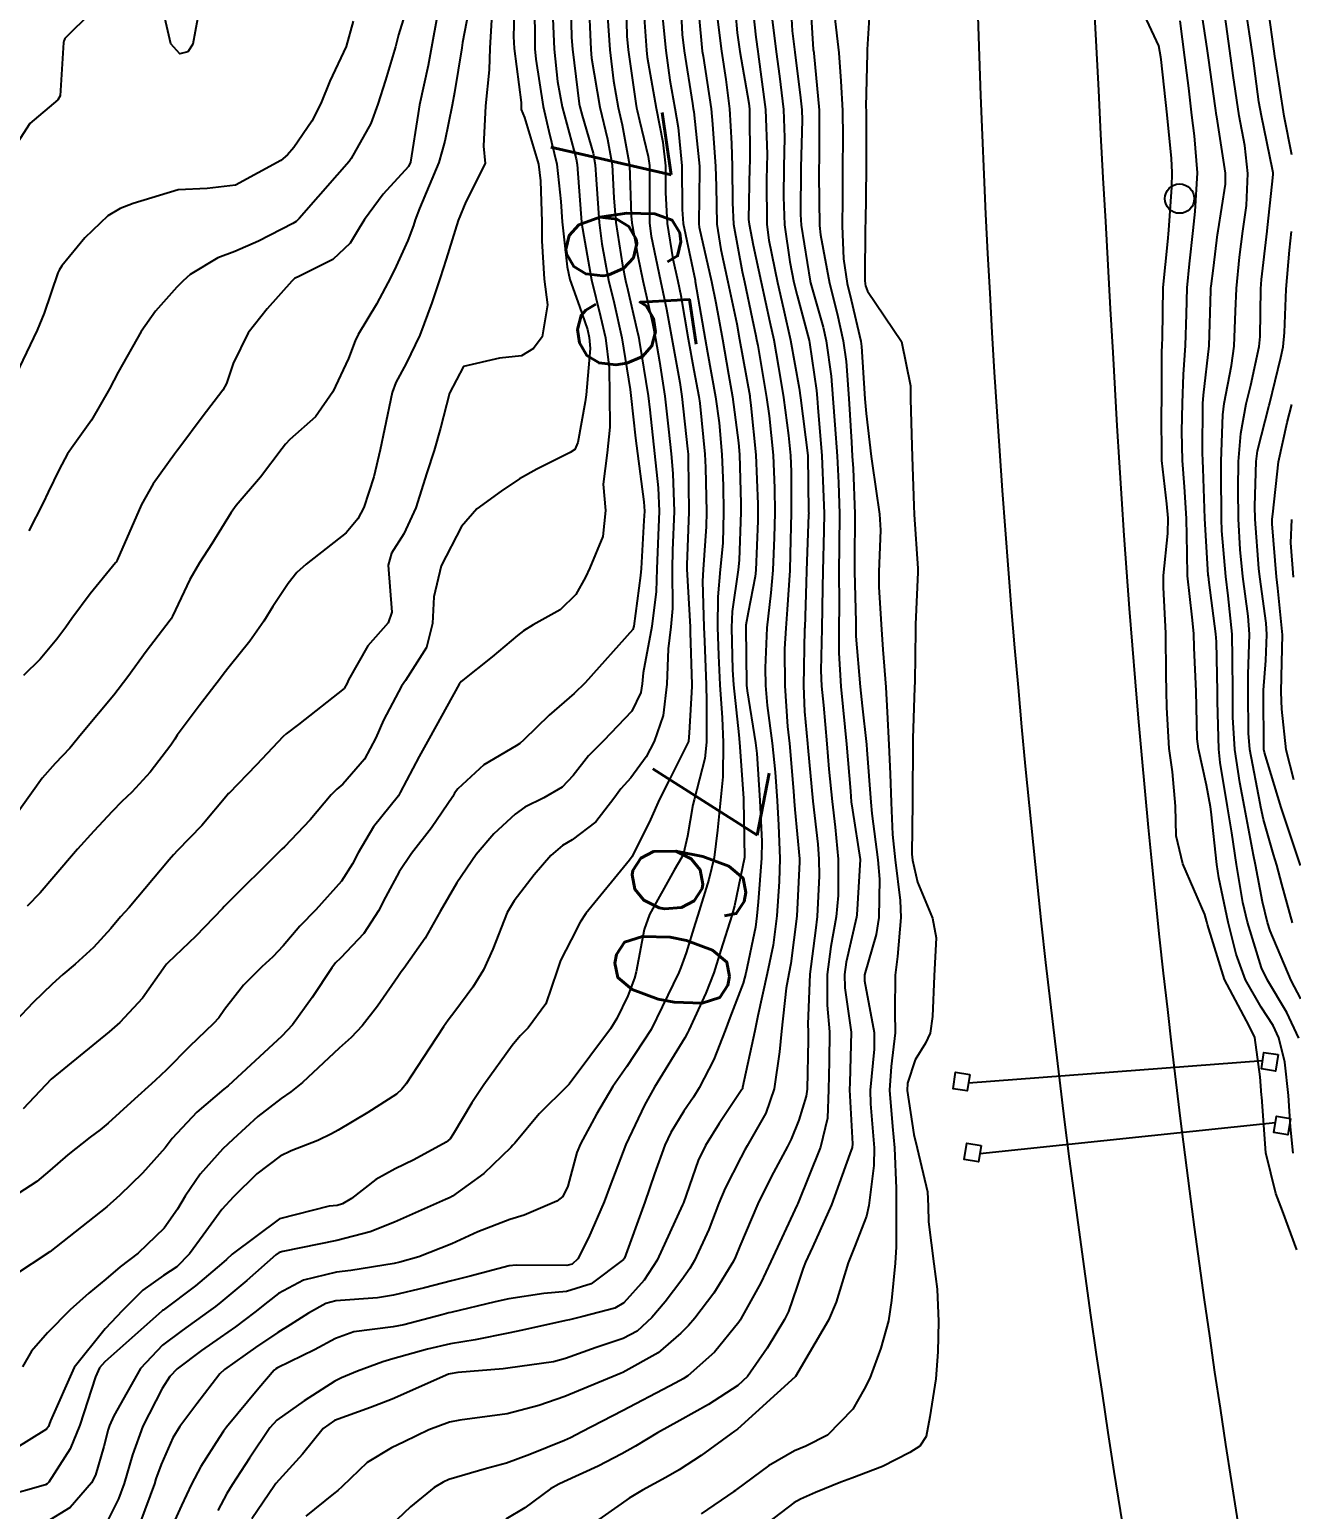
# Model space of a CAD drawing. Header units: metres. Extents: x 318500 to 325275, y 7408834 to 7428799.
# Drawn here: x 319921.5 to 319965.3, y 7411127 to 7411178.4 of the extents above; entities that cross this region are included whole.
import ezdxf
from ezdxf.enums import TextEntityAlignment as Align

# ---------------------------------------------------------------- set-up
doc = ezdxf.new("R2010")
doc.units = ezdxf.units.M
doc.header["$MEASUREMENT"] = 0
for name, color, linetype in [('Cotas', 45, 'Continuous'), ('Curvas de Nivel 1m', 11, 'Continuous'), ('Curvas de Nivel 5m', 15, 'Continuous'), ('Linha Férrea', 20, 'Continuous'), ('Postes', 20, 'Continuous'), ('Pórticos', 45, 'Continuous')]:
    doc.layers.add(name, color=color, linetype=linetype)
doc.styles.add('Style-STANDARD', font='STANDARD.shx')

msp = doc.modelspace()

# ---------------------------------------------------------------- linework, layer by layer
at = {"layer": 'Curvas de Nivel 1m', "flags": 128}
for points, elevation in [([(319942.203, 7411179.658), (319942.248, 7411178.136), (319942.289, 7411177.656), (319942.55, 7411175.794), (319942.576, 7411175.652), (319942.597, 7411175.559), (319942.686, 7411175.212), (319942.986, 7411173.958), (319943.025, 7411173.645), (319943.028, 7411173.281), (319943.03, 7411171.644), (319943.082, 7411171.195), (319943.412, 7411169.638), (319943.617, 7411168.652), (319943.807, 7411167.632), (319944.084, 7411166.111), (319944.156, 7411165.626), (319944.345, 7411163.811), (319944.369, 7411163.622), (319944.376, 7411163.47), (319944.401, 7411161.622), (319944.33, 7411159.775), (319944.329, 7411159.622), (319944.442, 7411157.628), (319944.448, 7411157.425), (319944.502, 7411155.619), (319944.502, 7411155.547), (319944.405, 7411153.945), (319944.383, 7411153.638), (319944.374, 7411153.62), (319943.709, 7411152.301), (319943.376, 7411151.635), (319943.066, 7411150.933), (319942.423, 7411149.649), (319942.339, 7411149.525), (319940.821, 7411147.672), (319940.624, 7411147.366), (319940.306, 7411146.75), (319939.941, 7411146.038), (319939.819, 7411145.685), (319939.428, 7411144.533), (319938.819, 7411143.694), (319938.535, 7411143.419), (319938.254, 7411143.085), (319937.276, 7411141.714), (319936.858, 7411141.093), (319936.214, 7411140.006), (319936.103, 7411139.841), (319935.968, 7411139.734), (319934.841, 7411139.11), (319934.196, 7411138.801), (319933.522, 7411138.435), (319932.679, 7411137.775), (319932.364, 7411137.592), (319932.178, 7411137.534), (319931.895, 7411137.502), (319930.173, 7411137.065), (319928.527, 7411135.834), (319928.338, 7411135.657), (319928.155, 7411135.5), (319927.258, 7411134.734), (319926.131, 7411133.895), (319926.11, 7411133.881), (319926.09, 7411133.861), (319924.103, 7411132.105), (319923.924, 7411131.893), (319923.78, 7411131.578), (319923.241, 7411129.903), (319922.901, 7411129.074), (319922.155, 7411127.918), (319922.105, 7411127.864), (319922.049, 7411127.834), (319920.57, 7411127.407)], 763), ([(319940.289, 7411179.685), (319940.323, 7411178.087), (319940.349, 7411177.684), (319940.585, 7411175.788), (319940.604, 7411175.681), (319940.687, 7411175.386), (319941.068, 7411174.068), (319941.145, 7411173.673), (319941.175, 7411173.16), (319941.278, 7411171.67), (319941.374, 7411170.923), (319941.61, 7411169.665), (319941.799, 7411168.859), (319942.065, 7411167.658), (319942.355, 7411165.861), (319942.377, 7411165.653), (319942.538, 7411164.178), (319942.608, 7411163.649), (319942.833, 7411161.965), (319942.852, 7411161.645), (319942.838, 7411161.312), (319942.737, 7411159.646), (319942.715, 7411159.407), (319942.483, 7411157.65), (319942.449, 7411157.535), (319940.8, 7411155.674), (319940.416, 7411155.308), (319939.545, 7411154.552), (319938.665, 7411153.697), (319938.525, 7411153.572), (319938.397, 7411153.491), (319937.277, 7411152.827), (319936.374, 7411152.002), (319936.26, 7411151.843), (319936.194, 7411151.733), (319935.45, 7411150.647), (319934.759, 7411149.754), (319934.334, 7411149.12), (319933.857, 7411148.232), (319933.614, 7411147.767), (319933.107, 7411146.973), (319932.295, 7411146.114), (319932.123, 7411145.952), (319931.993, 7411145.784), (319931.311, 7411144.757), (319930.621, 7411143.805), (319930.256, 7411143.408), (319928.549, 7411141.835), (319928.387, 7411141.689), (319928.236, 7411141.565), (319927.306, 7411140.767), (319926.45, 7411139.858), (319926.345, 7411139.722), (319926.205, 7411139.528), (319925.415, 7411138.648), (319924.63, 7411137.883), (319924.176, 7411137.483), (319922.192, 7411135.92), (319922.175, 7411135.904), (319922.16, 7411135.898), (319920.967, 7411135.112)], 766), ([(319938.347, 7411179.706), (319938.308, 7411178.124), (319938.322, 7411177.706), (319938.567, 7411175.827), (319938.567, 7411175.702), (319938.573, 7411175.586), (319938.686, 7411175.311), (319939.169, 7411173.695), (319939.243, 7411173.112), (319939.288, 7411171.694), (319939.294, 7411171.029), (319939.366, 7411169.692), (319939.487, 7411168.805), (319939.303, 7411167.693), (319938.994, 7411167.286), (319938.58, 7411167.036), (319937.817, 7411166.95), (319936.569, 7411166.663), (319936.078, 7411165.737), (319935.764, 7411164.52), (319935.547, 7411163.745), (319935.298, 7411162.969), (319934.911, 7411161.754), (319934.491, 7411160.852), (319934.071, 7411160.177), (319933.947, 7411159.765), (319934.081, 7411158.139), (319933.952, 7411157.765), (319933.247, 7411156.962), (319932.57, 7411155.779), (319932.527, 7411155.671), (319932.417, 7411155.481), (319930.831, 7411154.23), (319930.401, 7411153.905), (319930.301, 7411153.811), (319929.373, 7411152.837), (319928.411, 7411151.839), (319928.389, 7411151.82), (319928.369, 7411151.796), (319927.48, 7411150.722), (319926.625, 7411149.857), (319926.488, 7411149.709), (319926.337, 7411149.528), (319924.946, 7411147.881), (319924.651, 7411147.549), (319924.309, 7411147.146), (319923.711, 7411146.487), (319923.08, 7411145.908), (319922.651, 7411145.548), (319922.279, 7411145.219), (319921.62, 7411144.576), (319920.999, 7411143.933)], 769), ([(319934.748, 7411179.608), (319934.309, 7411178.181), (319934.199, 7411177.765), (319933.857, 7411176.614), (319933.595, 7411175.771), (319933.346, 7411175.107), (319932.662, 7411173.885), (319932.621, 7411173.82), (319932.591, 7411173.781), (319932.183, 7411173.315), (319930.862, 7411171.807), (319930.748, 7411171.699), (319930.637, 7411171.63), (319929.439, 7411171.016), (319928.622, 7411170.655), (319928.028, 7411170.437), (319927.068, 7411169.855), (319926.824, 7411169.641), (319926.603, 7411169.417), (319925.871, 7411168.59), (319925.364, 7411167.878), (319924.566, 7411166.471), (319924.27, 7411165.894), (319923.643, 7411164.804), (319923, 7411163.913), (319922.808, 7411163.633), (319922.518, 7411163.091), (319922.133, 7411162.296), (319921.966, 7411161.925), (319921.466, 7411160.955)], 773), ([(319942.792, 7411179.607), (319942.923, 7411177.647), (319942.951, 7411177.412), (319943.265, 7411175.641), (319943.493, 7411174.453), (319943.587, 7411173.636), (319943.59, 7411172.702), (319943.64, 7411171.635), (319943.846, 7411170.407), (319944.019, 7411169.629), (319944.114, 7411169.136), (319944.378, 7411167.623), (319944.574, 7411166.542), (319944.746, 7411165.618), (319944.778, 7411165.396), (319944.948, 7411163.616), (319944.978, 7411163.163), (319945.013, 7411161.615), (319945.004, 7411161.114), (319944.89, 7411159.616), (319944.876, 7411159.214), (319944.918, 7411157.615), (319944.936, 7411157.124), (319944.997, 7411155.614), (319945.014, 7411155.022), (319945.006, 7411153.614), (319944.95, 7411153.056), (319944.585, 7411151.618), (319944.541, 7411151.445), (319944.351, 7411150.351), (319944.206, 7411149.758), (319944.15, 7411149.623), (319943.887, 7411149.178), (319943.031, 7411147.639), (319942.843, 7411147.111), (319942.57, 7411145.646), (319942.511, 7411145.422), (319942.277, 7411144.809), (319941.894, 7411144.028), (319941.669, 7411143.659), (319940.241, 7411141.744), (319940.208, 7411141.712), (319940.179, 7411141.681), (319939.199, 7411140.717), (319938.35, 7411139.699), (319938.286, 7411139.622), (319938.208, 7411139.538), (319937.268, 7411138.639), (319936.182, 7411137.855), (319936.104, 7411137.808), (319935.942, 7411137.734), (319934.172, 7411136.946), (319933.321, 7411136.616), (319932.165, 7411136.314), (319930.287, 7411135.934), (319930.161, 7411135.893), (319930.047, 7411135.812), (319929.044, 7411134.929), (319928.135, 7411134.174), (319927.952, 7411134.023), (319927.711, 7411133.844), (319926.787, 7411133.186), (319926.112, 7411132.675), (319925.347, 7411131.871), (319924.424, 7411130.225), (319924.268, 7411129.887), (319924.217, 7411129.748), (319924.069, 7411129.164), (319923.781, 7411128.168), (319923.647, 7411127.896), (319922.899, 7411127.045), (319922.029, 7411126.512)], 762), ([(319945.964, 7411179.608), (319946.08, 7411178.256), (319946.167, 7411177.606), (319946.485, 7411175.81), (319946.508, 7411175.602), (319946.51, 7411173.763), (319946.509, 7411173.602), (319946.475, 7411171.769), (319946.49, 7411171.602), (319946.629, 7411170.88), (319946.905, 7411169.596), (319947.211, 7411168.206), (319947.344, 7411167.589), (319947.517, 7411166.645), (319947.681, 7411165.583), (319947.858, 7411164.263), (319947.926, 7411163.579), (319947.952, 7411163.006), (319947.956, 7411161.578), (319947.922, 7411160.145), (319947.9, 7411159.579), (319947.818, 7411158.222), (319947.761, 7411157.58), (319947.724, 7411156.862), (319947.731, 7411155.58), (319947.828, 7411154.159), (319947.889, 7411153.578), (319948.033, 7411151.917), (319948.054, 7411151.575), (319948.075, 7411151.284), (319948.241, 7411149.572), (319948.244, 7411149.468), (319948.149, 7411147.573), (319947.938, 7411145.932), (319947.871, 7411145.576), (319947.78, 7411145.075), (319947.621, 7411143.58), (319947.542, 7411142.864), (319947.362, 7411141.583), (319947.074, 7411140.741), (319946.427, 7411139.597), (319946.346, 7411139.46), (319946.204, 7411139.196), (319945.656, 7411138.137), (319945.441, 7411137.607), (319945.091, 7411136.691), (319944.598, 7411135.616), (319944.431, 7411135.342), (319944.15, 7411134.951), (319943.578, 7411134.189), (319943.116, 7411133.635), (319942.604, 7411133.161), (319942.119, 7411132.909), (319941.177, 7411132.601), (319940.108, 7411132.211), (319939.689, 7411132.102), (319938.103, 7411131.877), (319937.944, 7411131.861), (319936.374, 7411131.726), (319936.1, 7411131.689), (319936.043, 7411131.675), (319934.09, 7411130.803), (319933.34, 7411130.515), (319932.083, 7411130.063), (319931.687, 7411129.786), (319930.968, 7411128.895), (319930.051, 7411127.876), (319930.024, 7411127.837), (319930.002, 7411127.811), (319929.211, 7411126.643)], 757), ([(319946.562, 7411179.602), (319946.727, 7411178.1), (319946.791, 7411177.599), (319946.803, 7411177.515), (319947.058, 7411175.594), (319947.114, 7411174.033), (319947.105, 7411173.593), (319947.099, 7411173.158), (319947.106, 7411171.593), (319947.171, 7411171.053), (319947.475, 7411169.587), (319947.686, 7411168.669), (319947.929, 7411167.58), (319948.225, 7411165.915), (319948.275, 7411165.574), (319948.53, 7411163.57), (319948.558, 7411161.617), (319948.56, 7411161.569), (319948.558, 7411161.521), (319948.488, 7411159.57), (319948.474, 7411159.153), (319948.421, 7411157.6), (319948.418, 7411157.57), (319948.417, 7411157.538), (319948.379, 7411155.571), (319948.417, 7411154.69), (319948.517, 7411153.568), (319948.529, 7411153.437), (319948.701, 7411151.565), (319948.873, 7411150.08), (319948.915, 7411149.562), (319948.922, 7411148.98), (319948.851, 7411147.562), (319948.792, 7411147.083), (319948.605, 7411145.565), (319948.534, 7411143.827), (319948.539, 7411143.566), (319948.544, 7411143.288), (319948.502, 7411141.566), (319948.475, 7411141.327), (319948.224, 7411140.493), (319947.955, 7411139.832), (319947.827, 7411139.576), (319947.258, 7411138.521), (319946.796, 7411137.591), (319946.165, 7411136.119), (319946.02, 7411135.743), (319945.951, 7411135.602), (319945.265, 7411134.487), (319944.606, 7411133.615), (319944.38, 7411133.364), (319944.122, 7411133.094), (319943.326, 7411132.418), (319942.101, 7411131.734), (319942.041, 7411131.711), (319941.909, 7411131.653), (319940.092, 7411130.892), (319939.19, 7411130.588), (319938.086, 7411130.3), (319936.435, 7411130.076), (319936.083, 7411130.01), (319935.366, 7411129.741), (319934.503, 7411129.324), (319934.07, 7411129.116), (319933.224, 7411128.607), (319932.354, 7411127.777), (319932.196, 7411127.63), (319932.046, 7411127.518), (319931.086, 7411126.743)], 756), ([(319947.918, 7411179.582), (319947.991, 7411178.322), (319948.081, 7411177.58), (319948.275, 7411175.998), (319948.318, 7411175.576), (319948.329, 7411175.218), (319948.284, 7411173.576), (319948.272, 7411171.949), (319948.3, 7411171.575), (319948.611, 7411169.628), (319948.625, 7411169.57), (319949.061, 7411168.029), (319949.165, 7411167.561), (319949.342, 7411166.329), (319949.405, 7411165.557), (319949.468, 7411164.634), (319949.545, 7411163.555), (319949.596, 7411162.629), (319949.627, 7411161.553), (319949.62, 7411160.426), (319949.606, 7411159.553), (319949.618, 7411158.397), (319949.606, 7411157.553), (319949.607, 7411156.718), (319949.683, 7411155.551), (319949.816, 7411154.142), (319949.871, 7411153.548), (319950.008, 7411151.913), (319950.041, 7411151.545), (319950.078, 7411151.256), (319950.35, 7411149.54), (319950.235, 7411147.628), (319950.221, 7411147.541), (319949.865, 7411145.978), (319949.8, 7411145.547), (319949.822, 7411145.083), (319950.033, 7411143.544), (319949.986, 7411141.802), (319949.977, 7411141.544), (319950.084, 7411139.669), (319950.068, 7411139.542), (319949.992, 7411139.328), (319949.355, 7411137.552), (319948.688, 7411136.082), (319948.453, 7411135.566), (319948.372, 7411135.351), (319948.147, 7411134.689), (319947.855, 7411133.854), (319947.725, 7411133.576), (319947.12, 7411132.58), (319946.43, 7411131.595), (319946.097, 7411131.279), (319945.082, 7411130.618), (319944.084, 7411130.066), (319943.302, 7411129.632), (319942.54, 7411129.176), (319942.069, 7411128.906), (319941.25, 7411128.475), (319940.054, 7411127.931), (319939.883, 7411127.851), (319939.593, 7411127.685), (319938.7, 7411127.034), (319938.034, 7411126.632)], 754), ([(319948.601, 7411179.572), (319948.722, 7411177.676), (319948.737, 7411177.57), (319948.741, 7411177.549), (319948.922, 7411175.567), (319948.923, 7411173.817), (319948.916, 7411173.566), (319948.917, 7411173.315), (319948.939, 7411171.566), (319948.966, 7411171.234), (319949.289, 7411169.56), (319949.545, 7411168.502), (319949.762, 7411167.552), (319949.865, 7411166.836), (319949.956, 7411165.549), (319950.047, 7411164.038), (319950.075, 7411163.547), (319950.104, 7411163.124), (319950.161, 7411161.545), (319950.15, 7411159.88), (319950.149, 7411159.545), (319950.2, 7411157.797), (319950.2, 7411157.544), (319950.204, 7411157.3), (319950.351, 7411155.541), (319950.42, 7411154.879), (319950.565, 7411153.538), (319950.585, 7411153.35), (319950.72, 7411151.536), (319950.756, 7411151.146), (319950.959, 7411149.534), (319951.016, 7411148.857), (319950.996, 7411147.533), (319950.91, 7411146.935), (319950.502, 7411145.538), (319950.499, 7411145.326), (319950.84, 7411143.534), (319950.835, 7411142.961), (319950.697, 7411141.535), (319950.708, 7411141.06), (319950.831, 7411139.534), (319950.823, 7411138.915), (319950.645, 7411137.535), (319950.567, 7411137.154), (319950.169, 7411136.119), (319949.937, 7411135.543), (319949.513, 7411134.176), (319949.245, 7411133.553), (319948.1, 7411131.597), (319948.089, 7411131.581), (319946.082, 7411129.761), (319945.988, 7411129.693), (319945.85, 7411129.602), (319944.83, 7411128.851), (319944.061, 7411128.354), (319943.597, 7411128.087), (319942.781, 7411127.639), (319942.327, 7411127.365), (319942.043, 7411127.165), (319941.152, 7411126.545)], 753), ([(319950.711, 7411179.541), (319950.596, 7411177.668), (319950.592, 7411177.542), (319950.55, 7411175.684), (319950.552, 7411175.542), (319950.556, 7411175.409), (319950.555, 7411173.542), (319950.53, 7411171.654), (319950.528, 7411171.542), (319950.507, 7411169.646), (319950.518, 7411169.541), (319950.537, 7411169.469), (319950.607, 7411169.278), (319951.786, 7411167.528), (319952.096, 7411165.995), (319952.099, 7411165.525), (319952.148, 7411163.911), (319952.159, 7411163.524), (319952.212, 7411161.824), (319952.23, 7411161.523), (319952.358, 7411159.645), (319952.356, 7411159.521), (319952.272, 7411157.703), (319952.267, 7411157.522), (319952.245, 7411155.709), (319952.239, 7411155.522), (319952.179, 7411153.747), (319952.175, 7411153.522), (319952.169, 7411151.726), (319952.166, 7411151.522), (319952.147, 7411149.727), (319952.163, 7411149.522), (319952.339, 7411148.762), (319952.865, 7411147.512), (319952.99, 7411146.83), (319952.926, 7411145.51), (319952.858, 7411144.094), (319952.784, 7411143.512), (319952.614, 7411143.166), (319952.256, 7411142.593), (319951.994, 7411141.773), (319951.982, 7411141.523), (319952.217, 7411139.998), (319952.326, 7411139.518), (319952.686, 7411138.003), (319952.714, 7411137.512), (319952.728, 7411136.966), (319952.912, 7411135.509), (319953.03, 7411134.623), (319953.074, 7411133.506), (319953.053, 7411132.445), (319952.979, 7411131.507), (319952.765, 7411130.185), (319952.644, 7411129.512), (319952.42, 7411129.169), (319952.071, 7411128.947), (319951.13, 7411128.463), (319950.058, 7411128.058), (319949.677, 7411127.924), (319948.797, 7411127.559), (319948.281, 7411127.332), (319948.044, 7411127.203), (319947.122, 7411126.495)], 751), ([(319939.032, 7411179.411), (319939.051, 7411177.697), (319939.078, 7411177.333), (319939.332, 7411175.694), (319939.537, 7411174.836), (319939.808, 7411173.689), (319939.948, 7411172.39), (319939.999, 7411171.686), (319940.174, 7411170.127), (319940.257, 7411169.684), (319940.601, 7411168.745), (319940.87, 7411167.953), (319940.938, 7411167.675), (319940.965, 7411167.294), (319940.826, 7411165.676), (319940.795, 7411165.438), (319940.535, 7411164.02), (319940.434, 7411163.779), (319940.272, 7411163.683), (319939.115, 7411163.103), (319938.516, 7411162.762), (319937.881, 7411162.338), (319937.028, 7411161.722), (319936.494, 7411161.113), (319935.796, 7411159.74), (319935.54, 7411158.668), (319935.49, 7411157.744), (319935.28, 7411156.904), (319934.557, 7411155.758), (319934.418, 7411155.559), (319933.791, 7411154.382), (319933.522, 7411153.769), (319933.129, 7411153.033), (319932.376, 7411152.166), (319932.168, 7411151.988), (319931.973, 7411151.786), (319931.236, 7411150.917), (319930.343, 7411149.988), (319930.25, 7411149.902), (319930.157, 7411149.813), (319928.321, 7411147.983), (319928.252, 7411147.91), (319928.192, 7411147.841), (319927.267, 7411146.888), (319926.291, 7411145.955), (319926.245, 7411145.906), (319926.209, 7411145.861), (319925.416, 7411144.729), (319924.628, 7411143.884), (319924.257, 7411143.557), (319922.24, 7411141.92), (319921.269, 7411140.884)], 768), ([(319965.524, 7411135.985), (319965.02, 7411137.348), (319964.792, 7411137.947), (319964.445, 7411139.356), (319964.301, 7411141.297), (319964.296, 7411141.359), (319964.25, 7411141.996), (319964.064, 7411143.362), (319963.869, 7411143.769), (319963.009, 7411145.373), (319962.416, 7411147.282), (319962.394, 7411147.379), (319962.324, 7411147.637), (319961.562, 7411149.392), (319961.334, 7411150.37), (319961.306, 7411151.396), (319961.201, 7411152.585), (319961.086, 7411153.4), (319961.002, 7411154.82), (319960.989, 7411155.402), (319960.98, 7411155.946), (319960.966, 7411157.402), (319960.889, 7411158.989), (319960.89, 7411159.404), (319961.038, 7411160.866), (319961.052, 7411161.402), (319961.005, 7411161.892), (319960.835, 7411163.405), (319960.824, 7411165.138), (319960.829, 7411165.406), (319960.831, 7411167.162), (319960.841, 7411167.406), (319960.848, 7411167.662), (319960.879, 7411169.406), (319961.036, 7411171.002), (319961.076, 7411171.403), (319961.175, 7411172.89), (319961.192, 7411173.402), (319961.163, 7411173.89), (319961.012, 7411175.405), (319960.803, 7411177.324), (319960.797, 7411177.409), (319960.726, 7411177.799), (319959.971, 7411179.422)], 751), ([(319965.587, 7411143.34), (319965.169, 7411144.236), (319964.496, 7411145.357), (319964.296, 7411145.788), (319963.808, 7411147.365), (319963.647, 7411148.05), (319963.425, 7411149.369), (319963.261, 7411150.471), (319963.117, 7411151.373), (319962.852, 7411152.917), (319962.806, 7411153.376), (319962.77, 7411155.031), (319962.765, 7411155.377), (319962.725, 7411157.1), (319962.708, 7411157.377), (319962.477, 7411159.161), (319962.447, 7411159.38), (319962.441, 7411159.42), (319962.326, 7411161.383), (319962.267, 7411163.123), (319962.254, 7411163.384), (319962.248, 7411163.671), (319962.259, 7411165.385), (319962.279, 7411165.67), (319962.471, 7411167.382), (319962.533, 7411169.305), (319962.534, 7411169.381), (319962.541, 7411169.451), (319962.62, 7411170.076), (319962.767, 7411171.25), (319962.788, 7411171.379), (319963.041, 7411173), (319963.044, 7411173.376), (319962.739, 7411175.33), (319962.73, 7411175.38), (319962.694, 7411175.633), (319962.447, 7411177.384), (319962.4, 7411177.709), (319962.146, 7411179.389)], 753), ([(319965.657, 7411144.712), (319965.326, 7411145.344), (319964.6, 7411147.071), (319964.507, 7411147.357), (319964.331, 7411148.071), (319964.081, 7411149.363), (319964.02, 7411149.697), (319963.7, 7411151.367), (319963.536, 7411152.215), (319963.366, 7411153.37), (319963.303, 7411154.485), (319963.294, 7411155.371), (319963.289, 7411156.524), (319963.271, 7411157.372), (319963.138, 7411158.706), (319963.057, 7411159.374), (319962.92, 7411160.959), (319962.9, 7411161.376), (319962.893, 7411163.01), (319962.897, 7411163.376), (319962.948, 7411164.982), (319962.994, 7411165.376), (319963.249, 7411166.705), (319963.345, 7411167.372), (319963.392, 7411168.582), (319963.422, 7411169.372), (319963.53, 7411170.467), (319963.647, 7411171.37), (319963.768, 7411172.254), (319963.822, 7411173.368), (319963.715, 7411174.335), (319963.522, 7411175.372), (319963.311, 7411176.774), (319963.228, 7411177.375), (319962.984, 7411179.14)], 754), ([(319965.348, 7411174.021), (319965.081, 7411175.354), (319964.781, 7411177.297), (319964.773, 7411177.359), (319964.725, 7411177.702), (319964.487, 7411179.363)], 756), ([(319941.576, 7411178.829), (319941.654, 7411177.666), (319941.78, 7411176.587), (319941.943, 7411175.661), (319942.081, 7411175.056), (319942.33, 7411173.655), (319942.397, 7411171.901), (319942.417, 7411171.653), (319942.623, 7411170.501), (319942.802, 7411169.647), (319943.129, 7411168.175), (319943.233, 7411167.64), (319943.374, 7411166.842), (319943.562, 7411165.635), (319943.692, 7411164.484), (319943.786, 7411163.631), (319943.846, 7411162.953), (319943.882, 7411161.629), (319943.831, 7411160.288), (319943.815, 7411159.63), (319943.832, 7411158.256), (319943.776, 7411157.63), (319943.676, 7411156.865), (319943.627, 7411155.632), (319943.5, 7411154.547), (319943.194, 7411153.638), (319942.919, 7411153.115), (319942.381, 7411152.375), (319942.036, 7411151.994), (319941.786, 7411151.659), (319941.17, 7411150.856), (319940.348, 7411150.233), (319940.002, 7411150.027), (319939.6, 7411149.687), (319939.019, 7411149.007), (319938.324, 7411148.104), (319938.089, 7411147.703), (319937.585, 7411146.427), (319937.264, 7411145.715), (319936.893, 7411145.109), (319936.268, 7411144.262), (319936.035, 7411143.962), (319935.876, 7411143.736), (319935.165, 7411142.662), (319934.573, 7411141.755), (319934.427, 7411141.567), (319934.234, 7411141.39), (319933.241, 7411140.754), (319932.216, 7411140.147), (319931.98, 7411140.017), (319931.506, 7411139.791), (319930.579, 7411139.43), (319930.202, 7411139.247), (319929.387, 7411138.627), (319928.571, 7411137.834), (319928.176, 7411137.395), (319927.517, 7411136.496), (319927.049, 7411135.851), (319926.606, 7411135.403), (319926.149, 7411135.094), (319925.423, 7411134.589), (319924.725, 7411133.881), (319924.12, 7411133.245), (319923.04, 7411131.906), (319922.214, 7411130.051), (319922.174, 7411129.919), (319922.147, 7411129.851), (319922.078, 7411129.765), (319920.945, 7411129.053)], 764), ([(319932.733, 7411178.658), (319932.494, 7411177.783), (319931.925, 7411176.569), (319931.605, 7411175.796), (319931.298, 7411175.183), (319930.667, 7411174.268), (319930.458, 7411174.018), (319930.225, 7411173.817), (319928.651, 7411172.964), (319927.656, 7411172.844), (319926.649, 7411172.795), (319925.085, 7411172.324), (319924.643, 7411172.146), (319924.214, 7411171.896), (319923.405, 7411171.131), (319922.614, 7411170.161), (319922.518, 7411170.014), (319922.478, 7411169.921), (319921.995, 7411168.52), (319921.753, 7411167.928), (319921.008, 7411166.38)], 774), ([(319939.672, 7411178.755), (319939.715, 7411177.69), (319939.829, 7411176.562), (319939.991, 7411175.687), (319940.482, 7411173.872), (319940.518, 7411173.682), (319940.644, 7411171.98), (319940.666, 7411171.68), (319940.666, 7411171.653), (319941.02, 7411169.674), (319941.332, 7411168.403), (319941.503, 7411167.666), (319941.624, 7411166.615), (319941.644, 7411165.664), (319941.652, 7411164.555), (319941.555, 7411163.665), (319941.425, 7411162.573), (319941.505, 7411161.665), (319941.406, 7411160.756), (319940.962, 7411159.673), (319940.805, 7411159.345), (319940.466, 7411158.748), (319939.927, 7411158.217), (319938.993, 7411157.695), (319938.655, 7411157.49), (319938.444, 7411157.328), (319937.567, 7411156.579), (319936.485, 7411155.729), (319936.419, 7411155.636), (319935.369, 7411153.745), (319935.022, 7411153.119), (319934.372, 7411151.871), (319934.331, 7411151.8), (319934.304, 7411151.761), (319933.44, 7411150.682), (319932.908, 7411149.774), (319932.714, 7411149.398), (319932.33, 7411148.789), (319931.435, 7411147.793), (319930.884, 7411147.229), (319930.301, 7411146.542), (319929.948, 7411146.162), (319929.561, 7411145.821), (319928.928, 7411145.182), (319928.267, 7411144.334), (319928.062, 7411144.043), (319927.88, 7411143.844), (319927.05, 7411143.054), (319926.244, 7411142.24), (319925.857, 7411141.866), (319925.006, 7411141.101), (319924.217, 7411140.384), (319923.946, 7411140.162), (319923.594, 7411139.899), (319922.818, 7411139.293), (319922.192, 7411138.745), (319921.745, 7411138.366), (319921.08, 7411137.931)], 767), ([(319936.739, 7411178.992), (319936.536, 7411177.92), (319936.505, 7411177.733), (319936.256, 7411176.177), (319936.174, 7411175.738), (319935.924, 7411174.488), (319935.713, 7411173.744), (319935.044, 7411172.154), (319934.891, 7411171.756), (319934.83, 7411171.564), (319934.629, 7411171.035), (319934.23, 7411170.149), (319934.04, 7411169.766), (319933.542, 7411168.825), (319932.913, 7411167.777), (319932.804, 7411167.552), (319932.572, 7411166.943), (319932.023, 7411165.788), (319931.424, 7411164.92), (319930.535, 7411164.131), (319930.378, 7411163.967), (319930.264, 7411163.814), (319929.514, 7411162.826), (319928.673, 7411161.837), (319928.498, 7411161.599), (319927.823, 7411160.51), (319927.393, 7411159.851), (319927.056, 7411159.27), (319926.452, 7411158), (319926.407, 7411157.904), (319926.38, 7411157.861), (319925.543, 7411156.764), (319924.908, 7411155.883), (319924.414, 7411155.254), (319923.296, 7411153.907), (319922.891, 7411153.414), (319922.384, 7411152.873), (319921.929, 7411152.372), (319921.612, 7411151.928), (319921.091, 7411151.201)], 771), ([(319935.656, 7411178.827), (319935.456, 7411177.749), (319935.338, 7411177.123), (319935.043, 7411175.755), (319934.987, 7411175.454), (319934.724, 7411173.759), (319934.659, 7411173.614), (319933.772, 7411172.645), (319933.132, 7411171.775), (319932.948, 7411171.464), (319932.628, 7411170.95), (319932.031, 7411170.377), (319930.874, 7411169.806), (319930.698, 7411169.719), (319930.607, 7411169.629), (319929.751, 7411168.664), (319929.085, 7411167.832), (319928.569, 7411166.769), (319928.334, 7411166.071), (319928.204, 7411165.844), (319927.486, 7411164.911), (319926.711, 7411163.858), (319926.632, 7411163.755), (319926.526, 7411163.616), (319925.788, 7411162.594), (319925.381, 7411161.877), (319924.533, 7411159.942), (319924.509, 7411159.89), (319924.498, 7411159.871), (319924.479, 7411159.846), (319923.596, 7411158.77), (319922.959, 7411157.912), (319922.751, 7411157.61), (319922.439, 7411157.193), (319921.855, 7411156.499), (319921.283, 7411155.931)], 772), ([(319943.474, 7411178.904), (319943.592, 7411177.637), (319943.733, 7411176.606), (319943.908, 7411175.632), (319944.022, 7411174.968), (319944.149, 7411173.628), (319944.159, 7411172.115), (319944.198, 7411171.627), (319944.611, 7411169.663), (319944.62, 7411169.62), (319944.959, 7411167.616), (319945.044, 7411167.155), (319945.323, 7411165.612), (319945.45, 7411164.707), (319945.547, 7411163.61), (319945.592, 7411162.536), (319945.603, 7411161.609), (319945.572, 7411160.531), (319945.49, 7411159.61), (319945.406, 7411158.67), (319945.398, 7411157.611), (319945.425, 7411156.625), (319945.477, 7411155.61), (319945.559, 7411154.462), (319945.595, 7411153.608), (319945.577, 7411152.413), (319945.501, 7411151.609), (319945.397, 7411150.567), (319945.273, 7411149.611), (319945.095, 7411148.85), (319944.706, 7411147.616), (319944.611, 7411147.322), (319944.3, 7411146.309), (319944.122, 7411145.794), (319944.049, 7411145.624), (319943.473, 7411144.431), (319943.082, 7411143.638), (319942.247, 7411142.352), (319941.761, 7411141.657), (319941.194, 7411140.697), (319940.63, 7411139.674), (319940.51, 7411139.371), (319940.188, 7411138.201), (319940.019, 7411137.845), (319939.813, 7411137.684), (319938.674, 7411137.196), (319938.173, 7411137.041), (319937.07, 7411136.617), (319936.165, 7411136.194), (319935.012, 7411135.747), (319934.358, 7411135.556), (319934.156, 7411135.514), (319932.652, 7411135.275), (319932.151, 7411135.211), (319931.009, 7411134.935), (319930.14, 7411134.478), (319929.766, 7411134.185), (319929.317, 7411133.822), (319928.641, 7411133.314), (319928.117, 7411132.947), (319927.466, 7411132.49), (319926.624, 7411131.855), (319926.36, 7411131.594), (319926.093, 7411131.179), (319925.429, 7411129.87), (319925.064, 7411128.876), (319924.776, 7411127.879), (319924.58, 7411127.344), (319924.025, 7411126.234)], 761), ([(319944.739, 7411178.874), (319944.864, 7411177.619), (319944.889, 7411177.447), (319945.168, 7411175.615), (319945.221, 7411175.078), (319945.326, 7411173.613), (319945.341, 7411172.932), (319945.372, 7411171.613), (319945.505, 7411170.733), (319945.756, 7411169.609), (319946.06, 7411168.141), (319946.16, 7411167.604), (319946.51, 7411165.652), (319946.518, 7411165.6), (319946.556, 7411165.311), (319946.725, 7411163.597), (319946.797, 7411161.88), (319946.799, 7411161.596), (319946.791, 7411161.31), (319946.728, 7411159.596), (319946.704, 7411159.369), (319946.458, 7411158.125), (319946.375, 7411157.677), (319946.372, 7411157.601), (319946.398, 7411155.633), (319946.4, 7411155.6), (319946.427, 7411155.406), (319946.717, 7411153.595), (319946.759, 7411153.23), (319946.869, 7411151.593), (319946.93, 7411150.173), (319946.926, 7411149.591), (319946.807, 7411148.072), (319946.763, 7411147.593), (319946.709, 7411147.199), (319946.377, 7411145.599), (319946.285, 7411145.248), (319945.825, 7411144.046), (319945.657, 7411143.606), (319945.261, 7411142.599), (319944.754, 7411141.615), (319944.557, 7411141.295), (319944.228, 7411140.8), (319943.774, 7411140.07), (319943.565, 7411139.63), (319943.206, 7411138.624), (319942.863, 7411137.64), (319942.16, 7411135.697), (319942.132, 7411135.65), (319941.007, 7411134.807), (319940.143, 7411134.546), (319939.355, 7411134.474), (319938.139, 7411134.286), (319937.665, 7411134.18), (319936.131, 7411133.817), (319936.062, 7411133.8), (319935.81, 7411133.735), (319934.49, 7411133.389), (319934.123, 7411133.321), (319932.755, 7411133.139), (319932.117, 7411132.914), (319931.39, 7411132.512), (319930.101, 7411131.891), (319930.05, 7411131.861), (319929.993, 7411131.812), (319929.456, 7411131.182), (319928.33, 7411129.836), (319928.224, 7411129.691), (319928.074, 7411129.465), (319927.439, 7411128.466), (319927.117, 7411127.849), (319926.775, 7411127.117), (319926.204, 7411125.858)], 759), ([(319945.362, 7411178.992), (319945.528, 7411177.612), (319945.682, 7411176.634), (319945.815, 7411175.609), (319945.879, 7411174.407), (319945.906, 7411173.608), (319945.908, 7411172.351), (319945.953, 7411171.607), (319946.255, 7411169.964), (319946.332, 7411169.603), (319946.597, 7411168.335), (319946.727, 7411167.733), (319946.753, 7411167.598), (319946.794, 7411167.39), (319947.097, 7411165.592), (319947.188, 7411164.953), (319947.325, 7411163.588), (319947.376, 7411162.445), (319947.38, 7411161.587), (319947.356, 7411160.728), (319947.316, 7411159.587), (319947.246, 7411158.81), (319947.108, 7411157.59), (319947.049, 7411156.203), (319947.055, 7411155.591), (319947.118, 7411154.892), (319947.291, 7411153.587), (319947.398, 7411152.572), (319947.462, 7411151.584), (319947.511, 7411150.736), (319947.558, 7411149.582), (319947.54, 7411148.784), (319947.455, 7411147.583), (319947.322, 7411146.568), (319947.117, 7411145.588), (319946.791, 7411144.115), (319946.689, 7411143.594), (319946.265, 7411141.624), (319946.262, 7411141.6), (319946.256, 7411141.584), (319946.239, 7411141.552), (319945.455, 7411140.374), (319944.972, 7411139.612), (319944.72, 7411139.097), (319944.206, 7411137.62), (319944.197, 7411137.603), (319944.179, 7411137.557), (319943.294, 7411135.633), (319942.848, 7411134.941), (319942.137, 7411134.146), (319941.828, 7411133.961), (319940.71, 7411133.671), (319940.245, 7411133.561), (319940.128, 7411133.531), (319938.618, 7411133.2), (319938.121, 7411133.095), (319936.968, 7411132.867), (319936.115, 7411132.725), (319935.314, 7411132.54), (319934.107, 7411132.202), (319933.766, 7411132.103), (319932.879, 7411131.772), (319932.329, 7411131.546), (319932.096, 7411131.429), (319931.036, 7411130.743), (319930.083, 7411130.073), (319929.835, 7411129.814), (319929.128, 7411128.76), (319928.525, 7411127.833), (319928.347, 7411127.534), (319928.036, 7411126.937)], 758), ([(319949.458, 7411178.841), (319949.605, 7411177.557), (319949.682, 7411176.579), (319949.735, 7411175.554), (319949.747, 7411174.621), (319949.735, 7411173.554), (319949.73, 7411172.478), (319949.725, 7411171.554), (319949.769, 7411170.406), (319949.902, 7411169.551), (319950.036, 7411168.98), (319950.375, 7411167.543), (319950.4, 7411167.356), (319950.513, 7411165.541), (319950.552, 7411165.038), (319950.734, 7411163.538), (319950.767, 7411163.298), (319951.02, 7411161.535), (319951.053, 7411160.983), (319950.998, 7411159.535), (319951.001, 7411159.005), (319951.09, 7411157.534), (319951.141, 7411156.835), (319951.236, 7411155.532), (319951.283, 7411154.666), (319951.347, 7411153.531), (319951.393, 7411152.521), (319951.428, 7411151.529), (319951.474, 7411150.414), (319951.564, 7411149.528), (319951.739, 7411148.116), (319951.762, 7411147.526), (319951.652, 7411146.174), (319951.571, 7411145.527), (319951.552, 7411144.252), (319951.567, 7411143.527), (319951.425, 7411142.355), (319951.369, 7411141.529), (319951.474, 7411140.274), (319951.546, 7411139.527), (319951.6, 7411138.122), (319951.603, 7411137.526), (319951.598, 7411136.096), (319951.565, 7411135.526), (319951.439, 7411134.229), (319951.328, 7411133.528), (319951.072, 7411132.574), (319950.681, 7411131.534), (319950.485, 7411131.147), (319950.089, 7411130.455), (319949.213, 7411129.553), (319948.462, 7411129.176), (319948.072, 7411129.009), (319947.159, 7411128.488), (319946.051, 7411127.665), (319946.014, 7411127.637), (319945.958, 7411127.601), (319944.825, 7411126.825)], 752), ([(319965.396, 7411139.342), (319965.306, 7411140.262), (319965.228, 7411141.345), (319965.102, 7411142.503), (319964.895, 7411143.351), (319964.695, 7411143.775), (319964.281, 7411144.416), (319963.733, 7411145.366), (319963.414, 7411146.258), (319963.131, 7411147.372), (319962.808, 7411148.91), (319962.74, 7411149.376), (319962.546, 7411151.2), (319962.522, 7411151.378), (319962.381, 7411152.126), (319962.099, 7411153.385), (319962.06, 7411153.731), (319962.024, 7411155.386), (319961.957, 7411156.899), (319961.941, 7411157.388), (319961.889, 7411157.958), (319961.727, 7411159.391), (319961.705, 7411160.179), (319961.687, 7411161.392), (319961.615, 7411162.487), (319961.543, 7411163.395), (319961.529, 7411164.412), (319961.543, 7411165.395), (319961.578, 7411166.392), (319961.657, 7411167.394), (319961.688, 7411168.481), (319961.706, 7411169.394), (319961.787, 7411170.228), (319961.917, 7411171.391), (319961.994, 7411172.045), (319962.075, 7411173.389), (319961.964, 7411174.672), (319961.87, 7411175.392), (319961.765, 7411176.333), (319961.627, 7411177.396), (319961.47, 7411178.668)], 752), ([(319965.648, 7411149.341), (319965.32, 7411150.306), (319964.972, 7411151.351), (319964.398, 7411153.255), (319964.375, 7411153.36), (319964.372, 7411153.389), (319964.361, 7411155.361), (319964.362, 7411155.43), (319964.441, 7411156.459), (319964.484, 7411157.359), (319964.456, 7411157.748), (319964.23, 7411159.363), (319964.198, 7411159.649), (319964.074, 7411161.364), (319964.066, 7411161.813), (319964.112, 7411163.364), (319964.158, 7411163.742), (319964.559, 7411165.322), (319964.567, 7411165.353), (319964.965, 7411166.973), (319965.043, 7411167.353), (319965.091, 7411167.849), (319965.155, 7411169.352), (319965.27, 7411170.71), (319965.339, 7411171.35)], 756), ([(319965.416, 7411152.313), (319965.156, 7411153.349), (319965.005, 7411154.768), (319964.98, 7411155.352), (319964.989, 7411155.905), (319965.018, 7411157.351), (319964.863, 7411158.966), (319964.819, 7411159.355), (319964.663, 7411161.202), (319964.668, 7411161.358), (319964.688, 7411161.534), (319964.887, 7411163.355), (319965.183, 7411164.718), (319965.347, 7411165.348)], 757), ([(319965.408, 7411159.346), (319965.307, 7411160.539), (319965.346, 7411161.347)], 758)]:
    msp.add_lwpolyline(points, dxfattribs=dict(at, elevation=elevation))
at = {"layer": 'Curvas de Nivel 5m', "flags": 128}
for points, elevation in [([(319924.569, 7411179.893), (319922.721, 7411178.052), (319922.682, 7411177.959), (319922.673, 7411177.92), (319922.552, 7411176.061), (319922.467, 7411175.922), (319921.505, 7411175.104), (319920.748, 7411173.939)], 775), ([(319944.095, 7411179.63), (319944.168, 7411178.189), (319944.23, 7411177.627), (319944.519, 7411175.796), (319944.548, 7411175.622), (319944.57, 7411175.503), (319944.679, 7411174.502), (319944.768, 7411173.619), (319944.77, 7411173.517), (319944.739, 7411171.619), (319944.755, 7411171.502), (319945.187, 7411169.614), (319945.335, 7411168.88), (319945.561, 7411167.61), (319945.779, 7411166.401), (319945.911, 7411165.606), (319946.126, 7411164.014), (319946.159, 7411163.604), (319946.203, 7411161.913), (319946.203, 7411161.603), (319946.146, 7411159.942), (319946.11, 7411159.604), (319945.904, 7411158.16), (319945.883, 7411157.606), (319945.91, 7411156.13), (319945.945, 7411155.605), (319946.133, 7411153.874), (319946.16, 7411153.602), (319946.298, 7411151.674), (319946.301, 7411151.601), (319946.33, 7411149.61), (319945.986, 7411147.941), (319945.895, 7411147.604), (319945.513, 7411146.396), (319945.264, 7411145.61), (319944.987, 7411144.905), (319944.395, 7411143.619), (319944.349, 7411143.529), (319944.257, 7411143.352), (319943.202, 7411141.636), (319942.853, 7411141.019), (319942.21, 7411139.65), (319941.657, 7411138.189), (319941.453, 7411137.661), (319940.91, 7411136.412), (319940.534, 7411135.674), (319940.341, 7411135.494), (319940.157, 7411135.45), (319938.395, 7411135.459), (319938.156, 7411135.431), (319936.794, 7411135.076), (319936.148, 7411134.913), (319935.212, 7411134.676), (319934.14, 7411134.41), (319933.579, 7411134.325), (319932.137, 7411134.217), (319931.788, 7411134.132), (319931.185, 7411133.794), (319930.543, 7411133.385), (319930.12, 7411133.124), (319929.336, 7411132.597), (319928.265, 7411131.838), (319928.098, 7411131.684), (319927.297, 7411130.639), (319926.711, 7411129.854), (319926.469, 7411129.461), (319926.06, 7411128.534), (319925.88, 7411128.035), (319925.826, 7411127.863), (319925.343, 7411126.558)], 760), ([(319940.916, 7411179.509), (319940.989, 7411177.676), (319941.016, 7411177.375), (319941.308, 7411175.671), (319941.575, 7411174.562), (319941.735, 7411173.664), (319941.795, 7411172.52), (319941.859, 7411171.662), (319942.096, 7411170.18), (319942.197, 7411169.656), (319942.273, 7411169.321), (319942.593, 7411167.951), (319942.648, 7411167.706), (319942.658, 7411167.649), (319942.674, 7411167.563), (319942.979, 7411165.644), (319943.039, 7411165.156), (319943.203, 7411163.64), (319943.334, 7411162.454), (319943.368, 7411161.637), (319943.334, 7411160.801), (319943.288, 7411159.638), (319943.257, 7411158.849), (319943.114, 7411157.64), (319942.811, 7411156.022), (319942.774, 7411155.645), (319942.724, 7411155.347), (319942.416, 7411154.701), (319941.437, 7411153.664), (319940.916, 7411153.148), (319940.382, 7411152.465), (319940, 7411152.059), (319939.358, 7411151.69), (319938.702, 7411151.36), (319938.361, 7411151.122), (319937.621, 7411150.441), (319937.007, 7411149.72), (319936.33, 7411148.735), (319935.754, 7411147.738), (319935.237, 7411146.815), (319934.495, 7411145.757), (319934.407, 7411145.639), (319934.286, 7411145.469), (319933.584, 7411144.454), (319933.052, 7411143.772), (319932.669, 7411143.363), (319932.252, 7411142.99), (319930.972, 7411141.799), (319930.568, 7411141.472), (319930.232, 7411141.244), (319929.424, 7411140.62), (319928.567, 7411139.835), (319928.382, 7411139.662), (319928.205, 7411139.494), (319927.416, 7411138.623), (319926.898, 7411137.853), (319926.627, 7411137.404), (319926.169, 7411136.743), (319925.261, 7411135.873), (319924.642, 7411135.394), (319924.146, 7411134.975), (319923.552, 7411134.486), (319922.903, 7411133.908), (319922.118, 7411133.108), (319921.562, 7411132.472), (319921.245, 7411131.929)], 765), ([(319927.406, 7411179.181), (319927.162, 7411177.856), (319926.984, 7411177.59), (319926.715, 7411177.522), (319926.393, 7411177.865), (319926.085, 7411179.221)], 775), ([(319947.247, 7411179.088), (319947.435, 7411177.589), (319947.549, 7411176.745), (319947.689, 7411175.585), (319947.718, 7411174.622), (319947.696, 7411173.585), (319947.683, 7411172.557), (319947.722, 7411171.584), (319947.904, 7411170.297), (319948.05, 7411169.578), (319948.156, 7411169.127), (319948.574, 7411167.57), (319948.589, 7411167.503), (319948.827, 7411165.829), (319948.854, 7411165.566), (319948.876, 7411165.244), (319949.014, 7411163.563), (319949.081, 7411162.127), (319949.093, 7411161.561), (319949.089, 7411160.973), (319949.053, 7411159.561), (319949.046, 7411158.987), (319949.012, 7411157.562), (319948.985, 7411156.111), (319949.008, 7411155.561), (319949.07, 7411154.91), (319949.192, 7411153.558), (319949.266, 7411152.678), (319949.372, 7411151.555), (319949.478, 7411150.67), (319949.583, 7411149.552), (319949.583, 7411148.299), (319949.51, 7411147.552), (319949.334, 7411146.525), (319949.2, 7411145.556), (319949.205, 7411144.482), (319949.285, 7411143.555), (319949.276, 7411142.533), (319949.254, 7411141.555), (319949.215, 7411140.565), (319948.97, 7411139.559), (319948.18, 7411137.601), (319948.172, 7411137.579), (319948.159, 7411137.549), (319947.241, 7411135.584), (319946.897, 7411134.84), (319946.208, 7411133.599), (319946.178, 7411133.551), (319946.128, 7411133.475), (319945.289, 7411132.431), (319944.366, 7411131.617), (319944.205, 7411131.513), (319944.098, 7411131.453), (319943.729, 7411131.258), (319942.088, 7411130.404), (319940.678, 7411129.671), (319940.289, 7411129.464), (319940.075, 7411129.37), (319938.874, 7411128.886), (319938.063, 7411128.586), (319937.372, 7411128.399), (319936.054, 7411128.013), (319935.861, 7411127.925), (319935.55, 7411127.738), (319934.721, 7411127.068), (319934.03, 7411126.405)], 755), ([(319965.37, 7411147.344), (319965.003, 7411148.687), (319964.825, 7411149.353), (319964.714, 7411149.715), (319964.366, 7411150.932), (319964.27, 7411151.361), (319964.244, 7411151.489), (319963.886, 7411153.365), (319963.838, 7411153.936), (319963.825, 7411155.366), (319963.833, 7411155.969), (319963.873, 7411157.366), (319963.831, 7411157.995), (319963.65, 7411159.368), (319963.557, 7411160.306), (319963.493, 7411161.37), (319963.482, 7411162.409), (319963.499, 7411163.37), (319963.576, 7411164.338), (319963.765, 7411165.368), (319963.917, 7411166.019), (319964.214, 7411167.364), (319964.249, 7411167.707), (319964.274, 7411169.363), (319964.297, 7411169.681), (319964.491, 7411171.361), (319964.507, 7411171.497), (319964.664, 7411172.991), (319964.699, 7411173.33), (319964.701, 7411173.36), (319964.695, 7411173.385), (319964.671, 7411173.509), (319964.29, 7411175.364), (319964.205, 7411175.858), (319964.001, 7411177.367), (319963.882, 7411178.219), (319963.705, 7411179.37)], 755), ([(319937.553, 7411178.903), (319937.483, 7411177.719), (319937.463, 7411176.964), (319937.327, 7411175.72), (319937.265, 7411174.317), (319937.322, 7411173.72), (319936.647, 7411172.387), (319936.381, 7411171.734), (319935.968, 7411170.391), (319935.757, 7411169.743), (319935.47, 7411168.874), (319935.052, 7411167.753), (319934.57, 7411166.764), (319934.214, 7411166.113), (319934.09, 7411165.765), (319933.821, 7411164.487), (319933.668, 7411163.769), (319933.453, 7411162.834), (319933.11, 7411161.774), (319932.9, 7411161.372), (319932.491, 7411160.886), (319931.099, 7411159.801), (319930.774, 7411159.508), (319930.47, 7411159.129), (319929.947, 7411158.329), (319929.634, 7411157.822), (319929.138, 7411157.131), (319928.426, 7411156.23), (319928.255, 7411156.01), (319928.122, 7411155.843), (319927.38, 7411154.88), (319926.622, 7411153.858), (319926.532, 7411153.724), (319926.395, 7411153.515), (319925.679, 7411152.572), (319925.041, 7411151.88), (319924.695, 7411151.555), (319924.36, 7411151.217), (319923.721, 7411150.528), (319923.151, 7411149.908), (319922.33, 7411148.945), (319921.859, 7411148.39), (319921.406, 7411147.929)], 770)]:
    msp.add_lwpolyline(points, dxfattribs=dict(at, elevation=elevation))
at = {"layer": 'Linha Férrea'}
for points in [[(320278.586, 7410637.586, 0.100983), (320172.348, 7410808.477, 0.013159), (320105.116, 7410877.284), (320077.103, 7410905.542, -0.026864), (320028.438, 7410961.98, -0.102439), (319965.896, 7411094.642, -0.053533), (319954.368, 7411181.564), (319952.78, 7411225.236, -0.009762), (319952.576, 7411330.857), (319952.634, 7411390.844), (319952.34, 7411429.828, -0.008197), (319952.807, 7411504.548, -0.011538), (319954.311, 7411568.679, -0.05682), (319977.945, 7411719.71, -0.025283), (319999.761, 7411780.131, -0.012111), (320067.92, 7411932.396)], [(320282.851, 7410638.027, 0.100687), (320180.06, 7410806.177, 0.011092), (320120.466, 7410867.672, -0.002948), (320074.601, 7410914.641, -0.012103), (320041.955, 7410951.321, -0.045686), (320001.626, 7411011.637, -0.107338), (319959.135, 7411167.149, -0.013326), (319956.166, 7411264.323), (319956.87, 7411367.641), (319956.367, 7411462.441, -0.006604), (319958.562, 7411572.592, -0.050397), (319978.275, 7411705.857, -0.036163), (320008.849, 7411791.346), (320030.524, 7411841.112, -0.005892)]]:
    msp.add_lwpolyline(points, format="xyb", dxfattribs=at)
at = {"layer": 'Postes'}
msp.add_circle((319961.446, 7411172.494), 0.509, dxfattribs=at)
at = {"layer": 'Pórticos'}
for points in [[(319954.114, 7411141.792), (319964.335, 7411142.561)], [(319954.503, 7411139.331), (319964.775, 7411140.417)]]:
    msp.add_lwpolyline(points, dxfattribs=at)
for points in [[(319964.873, 7411142.768), (319964.783, 7411142.198), (319964.29, 7411142.275), (319964.38, 7411142.846)], [(319954.158, 7411142.077), (319954.069, 7411141.507), (319953.576, 7411141.584), (319953.665, 7411142.154)], [(319965.302, 7411140.554), (319965.212, 7411139.984), (319964.719, 7411140.062), (319964.809, 7411140.632)], [(319954.548, 7411139.616), (319954.458, 7411139.046), (319953.965, 7411139.124), (319954.055, 7411139.694)]]:
    msp.add_lwpolyline(points, close=True, dxfattribs=at)

# ---------------------------------------------------------------- texts
at = {"layer": 'Cotas', "style": 'Style-STANDARD'}
for s, rotation, p in [('765', 278.3574, (319942.1, 7411171.017, 765)), ('760', 258.9626, (319944.418, 7411148.781, 760))]:
    msp.add_text(s, height=4, rotation=rotation, dxfattribs=at).set_placement(p, align=Align.MIDDLE_CENTER)

doc.saveas('drawing.dxf')
